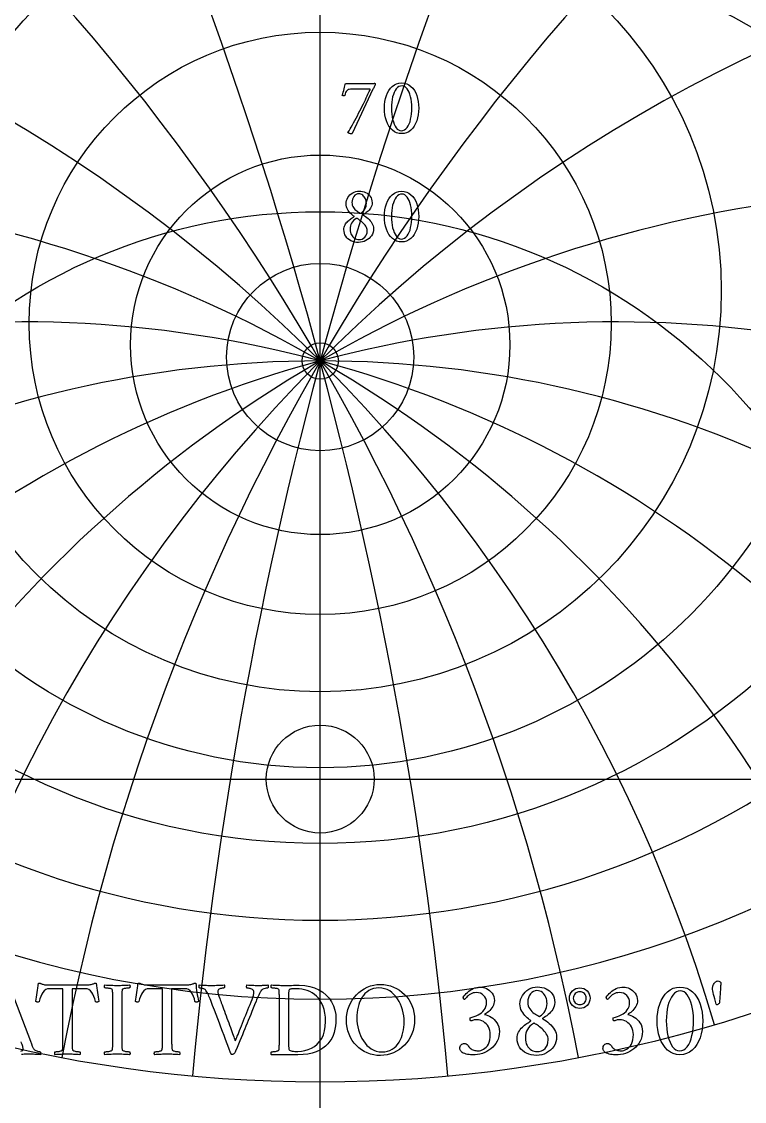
# Model space of a CAD drawing. Header units: millimetres. Extents: x -32.4 to 32.3, y -32.4 to 33.4.
# Drawn here: x -7.2 to 10.22, y -7.76 to 18.25 of the extents above; entities that cross this region are included whole.
import ezdxf

# ---------------------------------------------------------------- set-up
doc = ezdxf.new("R2010")
doc.units = ezdxf.units.MM
for name, color, linetype in [('CUT_INNER', 6, 'Continuous'), ('CUT_OUTER', 1, 'Continuous'), ('ENGRAVE', 7, 'Continuous'), ('ENGRAVE_FINE', 8, 'Continuous'), ('TEXT', 5, 'Continuous')]:
    doc.layers.add(name, color=color, linetype=linetype)

msp = doc.modelspace()

# ---------------------------------------------------------------- linework, layer by layer
at = {"layer": 'CUT_INNER'}
msp.add_circle((0, 0), 1.3, dxfattribs=at)
at = {"layer": 'CUT_OUTER'}
msp.add_arc((-0.0002, -0.0001), 32.35, 127.26523, 87.73645, dxfattribs=at)
at = {"layer": 'ENGRAVE'}
for points in [[(0, -31.9), (0, 31.9)], [(-31.9, 0), (31.9, 0)]]:
    msp.add_lwpolyline(points, dxfattribs=at)
for centre, radius in [((0, 0), 31.9), ((0, 14.5583), 16.1101), ((0, 12.9155), 12.6421), ((0, 11.769), 9.6664), ((0, 0), 20.8814), ((0, 10.9785), 7.0141), ((0, 10.4608), 4.5716), ((0, 0), 13.6687), ((0, 10.1672), 2.2559), ((0, 10.072), 0.438)]:
    msp.add_circle(centre, radius, dxfattribs=at)
for centre, radius, start, end in [((0, 16.9428), 20.3436, 152.65175, 27.34825), ((0, 20.5259), 25.8291, 183.831, 356.169), ((0, 26.2515), 33.5436, 206.89655, 333.10345), ((0, -16.6098), 26.6818, 38.5, 141.5), ((0, -16.6098), 26.6818, 38.5, 141.5)]:
    msp.add_arc(centre, radius, start, end, dxfattribs=at)
at = {"layer": 'ENGRAVE_FINE'}
for centre, radius, start, end in [((-99.5779, -16.6098), 103.0906, 5.264652, 27.419016), ((-99.5779, -16.6098), 103.0906, 5.264652, 27.419016), ((99.5779, -16.6098), 103.0906, 152.580984, 174.735348), ((99.5779, -16.6098), 103.0906, 152.580984, 174.735348), ((-46.2143, -16.6098), 53.3636, 10.69144, 55.74138), ((-46.2143, -16.6098), 53.3636, 10.69144, 55.74138), ((46.2143, -16.6098), 53.3636, 124.25862, 169.30856), ((46.2143, -16.6098), 53.3636, 124.25862, 169.30856), ((-26.6818, -16.6098), 37.7338, 16.46147, 85.90685), ((-26.6818, -16.6098), 37.7338, 16.46147, 85.90685), ((26.6818, -16.6098), 37.7338, 94.09315, 163.53853), ((26.6818, -16.6098), 37.7338, 94.09315, 163.53853), ((-15.4048, -16.6098), 30.8095, 22.79828, 117.66393), ((-15.4048, -16.6098), 30.8095, 22.79828, 117.66393), ((15.4048, -16.6098), 30.8095, 62.33607, 157.20172), ((15.4048, -16.6098), 30.8095, 62.33607, 157.20172), ((-7.1494, -16.6098), 27.623, 30.00143, 131.0588), ((-7.1494, -16.6098), 27.623, 30.00143, 131.0588), ((7.1494, -16.6098), 27.623, 48.9412, 149.99857), ((7.1494, -16.6098), 27.623, 48.9412, 149.99857), ((0, 52.1278), 63.3478, 239.880424, 300.119576)]:
    msp.add_arc(centre, radius, start, end, dxfattribs=at)
at = {"layer": 'TEXT'}
for points in [[(1.1851, 16.755), (1.2039, 16.7552), (1.2234, 16.7558), (1.2437, 16.7567), (1.2647, 16.7579), (1.2839, 16.7592), (1.2987, 16.7601), (1.3092, 16.7607), (1.3152, 16.7609), (1.3203, 16.7598), (1.324, 16.7565), (1.3262, 16.751), (1.3269, 16.7434), (1.3258, 16.7327), (1.3225, 16.7203), (1.3171, 16.706), (1.3094, 16.6899), (1.3005, 16.6726), (1.2914, 16.6547), (1.2821, 16.6362), (1.2725, 16.6171), (0.7732, 15.5505), (0.7698, 15.548), (0.7654, 15.5462), (0.7601, 15.5451), (0.7538, 15.5447), (0.7425, 15.5454), (0.73, 15.5474), (0.7163, 15.5507), (0.7013, 15.5554), (0.6877, 15.5609), (0.678, 15.5668), (0.6722, 15.573), (0.6702, 15.5797), (0.6951, 15.6185), (0.7212, 15.6613), (0.7486, 15.7079), (0.7771, 15.7584), (0.8064, 15.8116), (0.8361, 15.8662), (0.8662, 15.9223), (0.8966, 15.9799), (0.9268, 16.0379), (0.9563, 16.0955), (0.9851, 16.1525), (1.0131, 16.2091), (1.0401, 16.2642), (1.0656, 16.3167), (1.0896, 16.3667), (1.1122, 16.4141), (1.133, 16.4579), (1.1516, 16.4971), (1.168, 16.5317), (1.1822, 16.5617), (1.1936, 16.5859), (1.2018, 16.6032), (1.2067, 16.6136), (1.2084, 16.6171), (0.7266, 16.6171), (0.7001, 16.6149), (0.677, 16.6083), (0.6574, 16.5974), (0.6411, 16.5821), (0.627, 16.5621), (0.6139, 16.537), (0.6018, 16.5067), (0.5906, 16.4714), (0.5884, 16.4663), (0.5838, 16.4626), (0.5768, 16.4605), (0.5673, 16.4597), (0.5639, 16.46), (0.5598, 16.4607), (0.5547, 16.4619), (0.5488, 16.4636), (0.5429, 16.4656), (0.5379, 16.4675), (0.5337, 16.4694), (0.5304, 16.4714), (0.5428, 16.5104), (0.5549, 16.5498), (0.5666, 16.5896), (0.578, 16.6297), (0.5883, 16.6678), (0.5972, 16.7014), (0.6044, 16.7304), (0.61, 16.755)], [(1.9622, 16.7706), (2.0266, 16.7653), (2.0858, 16.7497), (2.1397, 16.7236), (2.1885, 16.687), (2.2318, 16.6418), (2.2696, 16.5896), (2.3018, 16.5306), (2.3284, 16.4646), (2.3492, 16.3935), (2.3641, 16.3191), (2.373, 16.2415), (2.376, 16.1605), (2.3729, 16.0796), (2.3638, 16.002), (2.3487, 15.9276), (2.3274, 15.8565), (2.3004, 15.7905), (2.2679, 15.7312), (2.23, 15.6787), (2.1866, 15.6331), (2.1379, 15.5961), (2.0843, 15.5697), (2.0257, 15.5539), (1.9622, 15.5486), (1.9002, 15.5539), (1.8427, 15.5697), (1.7895, 15.5961), (1.7407, 15.6331), (1.6968, 15.6787), (1.6584, 15.7312), (1.6254, 15.7905), (1.5979, 15.8565), (1.5762, 15.9276), (1.5608, 16.002), (1.5515, 16.0796), (1.5484, 16.1605), (1.5514, 16.2415), (1.5605, 16.3191), (1.5757, 16.3935), (1.5969, 16.4646), (1.624, 16.5306), (1.6567, 16.5896), (1.6949, 16.6418), (1.7388, 16.687), (1.7877, 16.7236), (1.8412, 16.7497), (1.8994, 16.7653), (1.9622, 16.7706)], [(1.9719, 16.7006), (1.9335, 16.6961), (1.8978, 16.6824), (1.865, 16.6596), (1.8349, 16.6278), (1.8079, 16.5883), (1.7842, 16.5425), (1.7637, 16.4906), (1.7465, 16.4325), (1.7329, 16.3696), (1.7232, 16.3033), (1.7174, 16.2336), (1.7154, 16.1605), (1.7174, 16.0882), (1.7232, 16.019), (1.7329, 15.9527), (1.7465, 15.8895), (1.7635, 15.8309), (1.7832, 15.7786), (1.8057, 15.7324), (1.831, 15.6923), (1.8588, 15.66), (1.8886, 15.637), (1.9205, 15.6231), (1.9544, 15.6185), (1.9953, 15.6233), (2.0326, 15.6375), (2.0662, 15.6611), (2.0962, 15.6943), (2.1226, 15.7353), (2.1455, 15.7827), (2.1649, 15.8363), (2.1807, 15.8963), (2.1931, 15.9608), (2.2019, 16.028), (2.2071, 16.0978), (2.2089, 16.1703), (2.207, 16.2432), (2.2014, 16.3123), (2.192, 16.3777), (2.1788, 16.4393), (2.1623, 16.496), (2.1428, 16.5467), (2.1205, 16.5912), (2.0952, 16.6297), (2.0675, 16.6607), (2.0377, 16.6829), (2.0058, 16.6962), (1.9719, 16.7006)], [(0.9383, 14.1651), (0.9802, 14.1631), (1.0202, 14.1569), (1.0584, 14.1465), (1.0947, 14.1321), (1.1284, 14.1138), (1.1586, 14.0918), (1.1853, 14.0662), (1.2084, 14.0369), (1.2271, 14.0041), (1.2404, 13.9679), (1.2485, 13.9283), (1.2511, 13.8854), (1.2489, 13.8497), (1.2424, 13.8164), (1.2315, 13.7856), (1.2162, 13.7571), (1.1978, 13.7309), (1.1775, 13.7066), (1.1555, 13.6843), (1.1316, 13.6639), (1.1072, 13.6452), (1.0833, 13.628), (1.0601, 13.6122), (1.0374, 13.5978), (1.0323, 13.5957), (1.0306, 13.593), (1.0323, 13.5898), (1.0374, 13.5862), (1.0665, 13.5694), (1.0955, 13.5502), (1.1243, 13.5286), (1.153, 13.5046), (1.1805, 13.4786), (1.2055, 13.4512), (1.2281, 13.4223), (1.2482, 13.3919), (1.2648, 13.3605), (1.2766, 13.3283), (1.2837, 13.2954), (1.2861, 13.2617), (1.2829, 13.2154), (1.2735, 13.1714), (1.2577, 13.1299), (1.2356, 13.0908), (1.2083, 13.0549), (1.1771, 13.023), (1.1418, 12.9952), (1.1025, 12.9713), (1.0604, 12.9522), (1.0168, 12.9385), (0.9716, 12.9303), (0.9247, 12.9276), (0.8747, 12.93), (0.8274, 12.9373), (0.7829, 12.9494), (0.7412, 12.9664), (0.7031, 12.9878), (0.6695, 13.0131), (0.6404, 13.0422), (0.6158, 13.0752), (0.5963, 13.1115), (0.5823, 13.1505), (0.574, 13.1922), (0.5712, 13.2365), (0.5729, 13.2668), (0.578, 13.2957), (0.5865, 13.3232), (0.5984, 13.3492), (0.6128, 13.3737), (0.629, 13.3968), (0.6468, 13.4184), (0.6664, 13.4385), (0.6868, 13.4572), (0.7074, 13.4745), (0.7281, 13.4903), (0.7489, 13.5046), (0.7689, 13.5176), (0.7871, 13.5294), (0.8034, 13.5399), (0.8179, 13.5493), (0.8208, 13.5521), (0.8218, 13.5546), (0.8208, 13.5569), (0.8179, 13.559), (0.798, 13.5719), (0.7773, 13.5874), (0.7558, 13.6054), (0.7334, 13.626), (0.7114, 13.6488), (0.6911, 13.6734), (0.6726, 13.6998), (0.6557, 13.728), (0.6417, 13.7579), (0.6316, 13.7892), (0.6256, 13.822), (0.6236, 13.8562), (0.6264, 13.8963), (0.6345, 13.9349), (0.6482, 13.9721), (0.6673, 14.0078), (0.6909, 14.0411), (0.7181, 14.0711), (0.7487, 14.0979), (0.7829, 14.1214), (0.8196, 14.1405), (0.8577, 14.1542), (0.8973, 14.1624), (0.9383, 14.1651)], [(0.9286, 14.0991), (0.8959, 14.0952), (0.8657, 14.0835), (0.8381, 14.0641), (0.813, 14.0369), (0.7922, 14.0044), (0.7773, 13.9689), (0.7684, 13.9305), (0.7654, 13.8893), (0.7676, 13.8547), (0.7739, 13.823), (0.7846, 13.794), (0.7994, 13.7678), (0.8172, 13.7442), (0.8366, 13.7229), (0.8575, 13.7039), (0.8801, 13.6872), (0.9026, 13.6723), (0.9238, 13.6586), (0.9434, 13.646), (0.9617, 13.6348), (0.9638, 13.6339), (0.9665, 13.6333), (0.9697, 13.6329), (0.9733, 13.6328), (0.9742, 13.6328), (0.9748, 13.6328), (0.9751, 13.6328), (0.9753, 13.6328), (0.978, 13.6329), (0.9806, 13.6333), (0.9829, 13.6339), (0.985, 13.6348), (1.0127, 13.6554), (1.0374, 13.6785), (1.0593, 13.704), (1.0782, 13.7319), (1.0935, 13.7622), (1.1044, 13.795), (1.111, 13.8302), (1.1132, 13.8679), (1.1118, 13.8958), (1.1076, 13.9232), (1.1006, 13.9502), (1.0908, 13.9767), (1.0785, 14.0018), (1.0639, 14.0248), (1.047, 14.0455), (1.0277, 14.0641), (1.0062, 14.0794), (0.9825, 14.0903), (0.9567, 14.0969), (0.9286, 14.0991)], [(1.9622, 14.1612), (2.0266, 14.156), (2.0858, 14.1404), (2.1397, 14.1142), (2.1885, 14.0777), (2.2318, 14.0325), (2.2696, 13.9803), (2.3018, 13.9212), (2.3284, 13.8553), (2.3492, 13.7842), (2.3641, 13.7098), (2.373, 13.6321), (2.376, 13.5512), (2.3729, 13.4703), (2.3638, 13.3926), (2.3487, 13.3183), (2.3274, 13.2472), (2.3004, 13.1811), (2.2679, 13.1219), (2.23, 13.0694), (2.1866, 13.0238), (2.1379, 12.9868), (2.0843, 12.9604), (2.0257, 12.9445), (1.9622, 12.9393), (1.9002, 12.9445), (1.8427, 12.9604), (1.7895, 12.9868), (1.7407, 13.0238), (1.6968, 13.0694), (1.6584, 13.1219), (1.6254, 13.1811), (1.5979, 13.2472), (1.5762, 13.3183), (1.5608, 13.3926), (1.5515, 13.4703), (1.5484, 13.5512), (1.5514, 13.6321), (1.5605, 13.7098), (1.5757, 13.7842), (1.5969, 13.8553), (1.624, 13.9212), (1.6567, 13.9803), (1.6949, 14.0325), (1.7388, 14.0777), (1.7877, 14.1142), (1.8412, 14.1404), (1.8994, 14.156), (1.9622, 14.1612)], [(1.9719, 14.0913), (1.9335, 14.0867), (1.8978, 14.0731), (1.865, 14.0503), (1.8349, 14.0184), (1.8079, 13.9789), (1.7842, 13.9332), (1.7637, 13.8813), (1.7465, 13.8232), (1.7329, 13.7603), (1.7232, 13.694), (1.7174, 13.6243), (1.7154, 13.5512), (1.7174, 13.4789), (1.7232, 13.4096), (1.7329, 13.3434), (1.7465, 13.2802), (1.7635, 13.2216), (1.7832, 13.1692), (1.8057, 13.123), (1.831, 13.083), (1.8588, 13.0507), (1.8886, 13.0276), (1.9205, 13.0138), (1.9544, 13.0092), (1.9953, 13.0139), (2.0326, 13.0281), (2.0662, 13.0518), (2.0962, 13.085), (2.1226, 13.126), (2.1455, 13.1734), (2.1649, 13.227), (2.1807, 13.287), (2.1931, 13.3515), (2.2019, 13.4186), (2.2071, 13.4884), (2.2089, 13.5609), (2.207, 13.6338), (2.2014, 13.703), (2.192, 13.7684), (2.1788, 13.83), (2.1623, 13.8867), (2.1428, 13.9373), (2.1205, 13.9819), (2.0952, 14.0204), (2.0675, 14.0514), (2.0377, 14.0736), (2.0058, 14.0869), (1.9719, 14.0913)], [(0.9286, 12.9956), (0.9729, 12.9992), (1.0124, 13.0102), (1.0472, 13.0284), (1.0773, 13.0539), (1.1015, 13.0853), (1.1188, 13.1214), (1.1292, 13.1621), (1.1326, 13.2073), (1.1306, 13.2361), (1.1244, 13.2639), (1.114, 13.2909), (1.0996, 13.3171), (1.0824, 13.3421), (1.0637, 13.3657), (1.0435, 13.3878), (1.0219, 13.4084), (0.9999, 13.4274), (0.9787, 13.4446), (0.9581, 13.46), (0.9383, 13.4735), (0.9207, 13.4849), (0.9068, 13.4939), (0.8965, 13.5005), (0.8898, 13.5046), (0.8861, 13.5063), (0.883, 13.5075), (0.8803, 13.5082), (0.8781, 13.5085), (0.8754, 13.5084), (0.8733, 13.508), (0.8716, 13.5074), (0.8703, 13.5065), (0.8341, 13.4814), (0.8031, 13.4546), (0.7773, 13.426), (0.7567, 13.3958), (0.741, 13.3629), (0.7297, 13.3263), (0.723, 13.2862), (0.7208, 13.2423), (0.7227, 13.2049), (0.7285, 13.1702), (0.7382, 13.1383), (0.7518, 13.1092), (0.7684, 13.0832), (0.7871, 13.0604), (0.8078, 13.0409), (0.8305, 13.0247), (0.8545, 13.012), (0.8788, 13.0029), (0.9036, 12.9974), (0.9286, 12.9956)], [(-5.6003, -4.9594), (-5.5836, -4.9586), (-5.5647, -4.9561), (-5.5435, -4.9521), (-5.52, -4.9464), (-5.497, -4.9401), (-5.4772, -4.9341), (-5.4607, -4.9285), (-5.4474, -4.9231), (-5.4379, -4.9186), (-5.43, -4.9154), (-5.4236, -4.9134), (-5.419, -4.9128), (-5.4149, -4.9131), (-5.4105, -4.9141), (-5.4058, -4.9157), (-5.4008, -4.9179), (-5.3941, -4.9757), (-5.3869, -5.0326), (-5.3792, -5.0884), (-5.371, -5.1433), (-5.3624, -5.1972), (-5.3532, -5.2502), (-5.3436, -5.3021), (-5.3335, -5.3531), (-5.3366, -5.3559), (-5.3406, -5.3589), (-5.3456, -5.3623), (-5.3516, -5.3661), (-5.3584, -5.3693), (-5.3659, -5.3712), (-5.3739, -5.3719), (-5.3827, -5.3712), (-5.3956, -5.3704), (-5.406, -5.368), (-5.4138, -5.364), (-5.419, -5.3583), (-5.434, -5.295), (-5.4533, -5.2372), (-5.4768, -5.1849), (-5.5044, -5.1381), (-5.5365, -5.0996), (-5.5731, -5.0721), (-5.6142, -5.0556), (-5.6599, -5.05), (-5.9811, -5.05), (-5.9811, -6.34), (-5.981, -6.368), (-5.9807, -6.3951), (-5.9803, -6.4211), (-5.9798, -6.4462), (-5.9785, -6.4697), (-5.9762, -6.4909), (-5.9727, -6.5099), (-5.9681, -6.5265), (-5.9636, -6.5328), (-5.9552, -6.5388), (-5.9428, -6.5445), (-5.9267, -6.5498), (-5.9083, -6.5546), (-5.8894, -6.5586), (-5.8701, -6.5617), (-5.8502, -6.5641), (-5.8317, -6.5658), (-5.8162, -6.567), (-5.8039, -6.5677), (-5.7946, -6.568), (-5.7911, -6.5741), (-5.7884, -6.5822), (-5.7865, -6.5923), (-5.7855, -6.6042), (-5.7856, -6.6162), (-5.7871, -6.6263), (-5.7901, -6.6344), (-5.7946, -6.6405), (-5.833, -6.638), (-5.8706, -6.6356), (-5.9075, -6.6335), (-5.9435, -6.6314), (-5.9794, -6.6297), (-6.0157, -6.6285), (-6.0525, -6.6278), (-6.0898, -6.6276), (-6.1263, -6.6278), (-6.163, -6.6285), (-6.2001, -6.6297), (-6.2375, -6.6314), (-6.2752, -6.6335), (-6.3133, -6.6356), (-6.3516, -6.638), (-6.3903, -6.6405), (-6.3948, -6.6344), (-6.3978, -6.6263), (-6.3993, -6.6162), (-6.3994, -6.6042), (-6.3983, -6.5923), (-6.3965, -6.5822), (-6.3938, -6.5741), (-6.3903, -6.568), (-6.3809, -6.5677), (-6.3683, -6.567), (-6.3524, -6.5658), (-6.3333, -6.5641), (-6.3129, -6.5617), (-6.2929, -6.5586), (-6.2734, -6.5546), (-6.2543, -6.5498), (-6.2377, -6.5445), (-6.2255, -6.5388), (-6.2177, -6.5328), (-6.2142, -6.5265), (-6.2096, -6.5099), (-6.2061, -6.4909), (-6.2037, -6.4697), (-6.2025, -6.4462), (-6.202, -6.4211), (-6.2016, -6.3951), (-6.2013, -6.368), (-6.2012, -6.34), (-6.2012, -5.05), (-6.5276, -5.05), (-6.5733, -5.0556), (-6.6144, -5.0721), (-6.651, -5.0996), (-6.683, -5.1381), (-6.7109, -5.1849), (-6.7348, -5.2372), (-6.7549, -5.295), (-6.7711, -5.3583), (-6.7763, -5.364), (-6.7841, -5.368), (-6.7944, -5.3704), (-6.8074, -5.3712), (-6.816, -5.3719), (-6.8239, -5.3712), (-6.8309, -5.3693), (-6.8372, -5.3661), (-6.8426, -5.3623), (-6.8472, -5.3589), (-6.851, -5.3559), (-6.854, -5.3531), (-6.844, -5.3021), (-6.8346, -5.2502), (-6.8258, -5.1972), (-6.8177, -5.1433), (-6.8101, -5.0884), (-6.8028, -5.0326), (-6.7959, -4.9757), (-6.7892, -4.9179), (-6.7824, -4.9159), (-6.775, -4.915), (-6.7669, -4.9153), (-6.7582, -4.9166), (-6.7496, -4.9187), (-6.742, -4.9209), (-6.7353, -4.9232), (-6.7297, -4.9257), (-6.7168, -4.931), (-6.7015, -4.9364), (-6.6838, -4.942), (-6.6636, -4.9477), (-6.643, -4.9528), (-6.6238, -4.9565), (-6.6061, -4.9587), (-6.5898, -4.9594)], [(-3.199, -4.9594), (-3.1824, -4.9586), (-3.1634, -4.9561), (-3.1422, -4.9521), (-3.1187, -4.9464), (-3.0958, -4.9401), (-3.076, -4.9341), (-3.0595, -4.9285), (-3.0462, -4.9231), (-3.0367, -4.9186), (-3.0287, -4.9154), (-3.0224, -4.9134), (-3.0177, -4.9128), (-3.0137, -4.9131), (-3.0093, -4.9141), (-3.0046, -4.9157), (-2.9996, -4.9179), (-2.9929, -4.9757), (-2.9857, -5.0326), (-2.978, -5.0884), (-2.9698, -5.1433), (-2.9611, -5.1972), (-2.952, -5.2502), (-2.9424, -5.3021), (-2.9322, -5.3531), (-2.9353, -5.3559), (-2.9394, -5.3589), (-2.9444, -5.3623), (-2.9504, -5.3661), (-2.9572, -5.3693), (-2.9646, -5.3712), (-2.9727, -5.3719), (-2.9815, -5.3712), (-2.9944, -5.3704), (-3.0048, -5.368), (-3.0125, -5.364), (-3.0177, -5.3583), (-3.0328, -5.295), (-3.052, -5.2372), (-3.0755, -5.1849), (-3.1032, -5.1381), (-3.1353, -5.0996), (-3.1718, -5.0721), (-3.213, -5.0556), (-3.2586, -5.05), (-3.5798, -5.05), (-3.5798, -6.34), (-3.5797, -6.368), (-3.5795, -6.3951), (-3.5791, -6.4211), (-3.5785, -6.4462), (-3.5773, -6.4697), (-3.575, -6.4909), (-3.5715, -6.5099), (-3.5669, -6.5265), (-3.5623, -6.5328), (-3.5539, -6.5388), (-3.5416, -6.5445), (-3.5254, -6.5498), (-3.5071, -6.5546), (-3.4882, -6.5586), (-3.4688, -6.5617), (-3.449, -6.5641), (-3.4305, -6.5658), (-3.415, -6.567), (-3.4026, -6.5677), (-3.3933, -6.568), (-3.3898, -6.5741), (-3.3872, -6.5822), (-3.3853, -6.5923), (-3.3843, -6.6042), (-3.3843, -6.6162), (-3.3859, -6.6263), (-3.3889, -6.6344), (-3.3933, -6.6405), (-3.4318, -6.638), (-3.4694, -6.6356), (-3.5062, -6.6335), (-3.5423, -6.6314), (-3.5781, -6.6297), (-3.6145, -6.6285), (-3.6513, -6.6278), (-3.6886, -6.6276), (-3.725, -6.6278), (-3.7618, -6.6285), (-3.7989, -6.6297), (-3.8363, -6.6314), (-3.874, -6.6335), (-3.912, -6.6356), (-3.9504, -6.638), (-3.9891, -6.6405), (-3.9935, -6.6344), (-3.9965, -6.6263), (-3.9981, -6.6162), (-3.9982, -6.6042), (-3.9971, -6.5923), (-3.9952, -6.5822), (-3.9926, -6.5741), (-3.9891, -6.568), (-3.9797, -6.5677), (-3.9671, -6.567), (-3.9512, -6.5658), (-3.9321, -6.5641), (-3.9116, -6.5617), (-3.8916, -6.5586), (-3.8721, -6.5546), (-3.8531, -6.5498), (-3.8365, -6.5445), (-3.8243, -6.5388), (-3.8164, -6.5328), (-3.813, -6.5265), (-3.8083, -6.5099), (-3.8049, -6.4909), (-3.8025, -6.4697), (-3.8013, -6.4462), (-3.8007, -6.4211), (-3.8003, -6.3951), (-3.8001, -6.368), (-3.8, -6.34), (-3.8, -5.05), (-4.1264, -5.05), (-4.172, -5.0556), (-4.2132, -5.0721), (-4.2497, -5.0996), (-4.2818, -5.1381), (-4.3096, -5.1849), (-4.3336, -5.2372), (-4.3537, -5.295), (-4.3699, -5.3583), (-4.3751, -5.364), (-4.3828, -5.368), (-4.3932, -5.3704), (-4.4061, -5.3712), (-4.4148, -5.3719), (-4.4227, -5.3712), (-4.4297, -5.3693), (-4.4359, -5.3661), (-4.4414, -5.3623), (-4.446, -5.3589), (-4.4498, -5.3559), (-4.4528, -5.3531), (-4.4427, -5.3021), (-4.4333, -5.2502), (-4.4246, -5.1972), (-4.4165, -5.1433), (-4.4089, -5.0884), (-4.4016, -5.0326), (-4.3946, -4.9757), (-4.388, -4.9179), (-4.3812, -4.9159), (-4.3738, -4.915), (-4.3657, -4.9153), (-4.3569, -4.9166), (-4.3483, -4.9187), (-4.3407, -4.9209), (-4.3341, -4.9232), (-4.3284, -4.9257), (-4.3156, -4.931), (-4.3003, -4.9364), (-4.2825, -4.942), (-4.2624, -4.9477), (-4.2417, -4.9528), (-4.2225, -4.9565), (-4.2048, -4.9587), (-4.1886, -4.9594)], [(9.5894, -4.8635), (9.608, -4.8656), (9.625, -4.872), (9.6404, -4.8825), (9.6541, -4.8972), (9.654, -4.9124), (9.6535, -4.9319), (9.6527, -4.9557), (9.6515, -4.984), (9.6501, -5.0153), (9.6483, -5.0484), (9.6462, -5.0833), (9.6438, -5.12), (9.6411, -5.1574), (9.6383, -5.1945), (9.6353, -5.2312), (9.6321, -5.2676), (9.629, -5.3024), (9.626, -5.3343), (9.6231, -5.3633), (9.6205, -5.3894), (9.6124, -5.403), (9.601, -5.4153), (9.5865, -5.4263), (9.5687, -5.436), (9.5614, -5.435), (9.5551, -5.4321), (9.5497, -5.4273), (9.5453, -5.4205), (9.5257, -5.3545), (9.5084, -5.2939), (9.4934, -5.2386), (9.4806, -5.1886), (9.4704, -5.144), (9.4631, -5.1048), (9.4587, -5.0709), (9.4573, -5.0423), (9.4583, -5.0238), (9.4615, -5.0047), (9.4667, -4.985), (9.4741, -4.9646), (9.4833, -4.9446), (9.4942, -4.926), (9.5066, -4.909), (9.5207, -4.8933), (9.5362, -4.8803), (9.5528, -4.871), (9.5705, -4.8654), (9.5894, -4.8635)], [(-4.8879, -4.9697), (-4.8506, -4.9695), (-4.8138, -4.9688), (-4.7774, -4.9676), (-4.7416, -4.9659), (-4.7056, -4.964), (-4.6687, -4.9623), (-4.6311, -4.9608), (-4.5926, -4.9594), (-4.5882, -4.9655), (-4.5852, -4.9736), (-4.5837, -4.9837), (-4.5836, -4.9957), (-4.5846, -5.0076), (-4.5865, -5.0177), (-4.5892, -5.0258), (-4.5926, -5.0319), (-4.602, -5.0322), (-4.6147, -5.0329), (-4.6305, -5.0341), (-4.6496, -5.0358), (-4.67, -5.038), (-4.6898, -5.0407), (-4.7089, -5.0438), (-4.7273, -5.0475), (-4.7435, -5.0518), (-4.7558, -5.0572), (-4.7643, -5.0635), (-4.7688, -5.0708), (-4.7723, -5.0847), (-4.7749, -5.1006), (-4.7768, -5.1184), (-4.7778, -5.1381), (-4.7784, -5.1593), (-4.7788, -5.1815), (-4.7791, -5.2047), (-4.7791, -5.2288), (-4.7791, -5.2327), (-4.7791, -5.2366), (-4.7791, -5.2404), (-4.7791, -5.2443), (-4.7791, -5.2482), (-4.7791, -5.2521), (-4.7791, -5.256), (-4.7791, -5.2599), (-4.7791, -6.34), (-4.7791, -6.3439), (-4.7791, -6.3478), (-4.7791, -6.3517), (-4.7791, -6.3556), (-4.7791, -6.3595), (-4.7791, -6.3633), (-4.7791, -6.3672), (-4.7791, -6.3711), (-4.7791, -6.3952), (-4.7788, -6.4181), (-4.7784, -6.4398), (-4.7778, -6.4605), (-4.7768, -6.4797), (-4.7749, -6.4971), (-4.7723, -6.5127), (-4.7688, -6.5265), (-4.7643, -6.5328), (-4.7558, -6.5388), (-4.7435, -6.5445), (-4.7273, -6.5498), (-4.7089, -6.5546), (-4.6898, -6.5586), (-4.67, -6.5617), (-4.6496, -6.5641), (-4.6305, -6.5658), (-4.6147, -6.567), (-4.602, -6.5677), (-4.5926, -6.568), (-4.5892, -6.5741), (-4.5865, -6.5822), (-4.5846, -6.5923), (-4.5836, -6.6042), (-4.5837, -6.6162), (-4.5852, -6.6263), (-4.5882, -6.6344), (-4.5926, -6.6405), (-4.6311, -6.638), (-4.6687, -6.6356), (-4.7056, -6.6335), (-4.7416, -6.6314), (-4.7774, -6.6297), (-4.8138, -6.6285), (-4.8506, -6.6278), (-4.8879, -6.6276), (-4.9244, -6.6278), (-4.9611, -6.6285), (-4.9982, -6.6297), (-5.0356, -6.6314), (-5.0733, -6.6335), (-5.1114, -6.6356), (-5.1497, -6.638), (-5.1884, -6.6405), (-5.1929, -6.6344), (-5.1959, -6.6263), (-5.1974, -6.6162), (-5.1975, -6.6042), (-5.1964, -6.5923), (-5.1946, -6.5822), (-5.1919, -6.5741), (-5.1884, -6.568), (-5.179, -6.5677), (-5.1664, -6.567), (-5.1505, -6.5658), (-5.1314, -6.5641), (-5.1109, -6.5617), (-5.091, -6.5586), (-5.0714, -6.5546), (-5.0524, -6.5498), (-5.0358, -6.5445), (-5.0236, -6.5388), (-5.0158, -6.5328), (-5.0123, -6.5265), (-5.0077, -6.5099), (-5.0042, -6.4909), (-5.0018, -6.4697), (-5.0006, -6.4462), (-5.0001, -6.4211), (-4.9996, -6.3951), (-4.9994, -6.368), (-4.9993, -6.34), (-4.9993, -5.2599), (-4.9994, -5.2318), (-4.9996, -5.2045), (-5.0001, -5.178), (-5.0006, -5.1524), (-5.0018, -5.1283), (-5.0042, -5.1067), (-5.0077, -5.0875), (-5.0123, -5.0708), (-5.0158, -5.0635), (-5.0236, -5.0572), (-5.0358, -5.0518), (-5.0524, -5.0475), (-5.0714, -5.0438), (-5.091, -5.0407), (-5.1109, -5.038), (-5.1314, -5.0358), (-5.1505, -5.0341), (-5.1664, -5.0329), (-5.179, -5.0322), (-5.1884, -5.0319), (-5.1919, -5.0258), (-5.1946, -5.0177), (-5.1964, -5.0076), (-5.1975, -4.9957), (-5.1974, -4.9837), (-5.1959, -4.9736), (-5.1929, -4.9655), (-5.1884, -4.9594), (-5.1497, -4.9608), (-5.1114, -4.9623), (-5.0733, -4.964), (-5.0356, -4.9659), (-4.9982, -4.9676), (-4.9611, -4.9688), (-4.9244, -4.9695), (-4.8879, -4.9697)], [(-2.624, -4.9697), (-2.5829, -4.9695), (-2.5424, -4.9688), (-2.5026, -4.9676), (-2.4634, -4.9659), (-2.4247, -4.964), (-2.3863, -4.9623), (-2.3483, -4.9608), (-2.3106, -4.9594), (-2.3084, -4.9658), (-2.307, -4.9746), (-2.3064, -4.9859), (-2.3067, -4.9995), (-2.3077, -5.0127), (-2.3096, -5.0225), (-2.3123, -5.0289), (-2.3157, -5.0319), (-2.3226, -5.0323), (-2.3329, -5.0335), (-2.3466, -5.0356), (-2.3637, -5.0384), (-2.3822, -5.0423), (-2.4003, -5.0475), (-2.4178, -5.0539), (-2.4349, -5.0617), (-2.4496, -5.0713), (-2.4602, -5.0834), (-2.4665, -5.0979), (-2.4686, -5.1148), (-2.4657, -5.141), (-2.4569, -5.1783), (-2.4424, -5.2265), (-2.422, -5.2858), (-2.4107, -5.3166), (-2.3977, -5.3521), (-2.3829, -5.3924), (-2.3663, -5.4373), (-2.3484, -5.4858), (-2.3297, -5.5367), (-2.3102, -5.59), (-2.2898, -5.6458), (-2.269, -5.7028), (-2.2481, -5.7598), (-2.2269, -5.8168), (-2.2057, -5.8738), (-2.1848, -5.9296), (-2.1649, -5.9832), (-2.1459, -6.0345), (-2.1279, -6.0836), (-2.1113, -6.1293), (-2.0962, -6.1707), (-2.0828, -6.2077), (-2.071, -6.2403), (-2.0612, -6.2673), (-2.0538, -6.2873), (-2.0489, -6.3003), (-2.0464, -6.3064), (-2.0423, -6.2975), (-2.0353, -6.2814), (-2.0255, -6.258), (-2.0127, -6.2273), (-1.9975, -6.1907), (-1.9806, -6.1493), (-1.9619, -6.1033), (-1.9414, -6.0525), (-1.9195, -5.998), (-1.8964, -5.9408), (-1.8722, -5.8808), (-1.8469, -5.8181), (-1.8209, -5.7537), (-1.7948, -5.6889), (-1.7685, -5.6236), (-1.742, -5.5578), (-1.7158, -5.4927), (-1.6905, -5.4295), (-1.666, -5.3683), (-1.6423, -5.3091), (-1.6335, -5.2867), (-1.6254, -5.2637), (-1.618, -5.2401), (-1.6112, -5.2158), (-1.6055, -5.1922), (-1.6015, -5.1705), (-1.599, -5.1507), (-1.5982, -5.1329), (-1.6004, -5.1135), (-1.607, -5.0967), (-1.6179, -5.0824), (-1.6332, -5.0708), (-1.651, -5.0612), (-1.6695, -5.0533), (-1.6886, -5.047), (-1.7083, -5.0423), (-1.7269, -5.0389), (-1.7423, -5.0364), (-1.7547, -5.035), (-1.764, -5.0345), (-1.7685, -5.0304), (-1.7718, -5.0232), (-1.7737, -5.0129), (-1.7744, -4.9995), (-1.7737, -4.9859), (-1.7718, -4.9746), (-1.7685, -4.9658), (-1.764, -4.9594), (-1.7295, -4.9608), (-1.696, -4.9623), (-1.6635, -4.964), (-1.6319, -4.9659), (-1.6003, -4.9676), (-1.5678, -4.9688), (-1.5343, -4.9695), (-1.4998, -4.9697), (-1.4715, -4.9697), (-1.4464, -4.9694), (-1.4243, -4.969), (-1.4052, -4.9685), (-1.3878, -4.9677), (-1.3706, -4.9668), (-1.3535, -4.9658), (-1.3366, -4.9646), (-1.3188, -4.9633), (-1.299, -4.962), (-1.2774, -4.9607), (-1.2537, -4.9594), (-1.2516, -4.9659), (-1.2505, -4.9749), (-1.2503, -4.9866), (-1.2511, -5.0008), (-1.2526, -5.0144), (-1.2544, -5.0241), (-1.2565, -5.03), (-1.2589, -5.0319), (-1.2692, -5.0327), (-1.2845, -5.0352), (-1.3048, -5.0392), (-1.3301, -5.0449), (-1.3566, -5.053), (-1.3803, -5.0643), (-1.4013, -5.0789), (-1.4195, -5.0967), (-1.432, -5.1129), (-1.4464, -5.1359), (-1.4625, -5.1654), (-1.4804, -5.2016), (-1.4986, -5.2407), (-1.5157, -5.279), (-1.5316, -5.3164), (-1.5464, -5.3531), (-1.5807, -5.4381), (-1.6134, -5.5195), (-1.6448, -5.5974), (-1.6746, -5.6717), (-1.7036, -5.7436), (-1.7323, -5.8142), (-1.7606, -5.8835), (-1.7886, -5.9515), (-1.8167, -6.0195), (-1.8453, -6.0888), (-1.8743, -6.1594), (-1.9039, -6.2312), (-1.9346, -6.3057), (-1.9673, -6.3841), (-2.002, -6.4663), (-2.0386, -6.5524), (-2.0492, -6.5751), (-2.0603, -6.5939), (-2.0719, -6.6088), (-2.0839, -6.6198), (-2.0963, -6.6277), (-2.1088, -6.6334), (-2.1216, -6.6368), (-2.1344, -6.6379), (-2.1381, -6.6369), (-2.1415, -6.6337), (-2.1446, -6.6284), (-2.1474, -6.6211), (-2.15, -6.6132), (-2.1526, -6.6065), (-2.1551, -6.6009), (-2.1577, -6.5965), (-2.1998, -6.4857), (-2.2403, -6.3786), (-2.2794, -6.2752), (-2.317, -6.1755), (-2.3541, -6.0774), (-2.3915, -5.9784), (-2.4292, -5.8785), (-2.4673, -5.7779), (-2.5067, -5.6743), (-2.5486, -5.5655), (-2.5928, -5.4515), (-2.6395, -5.3324), (-2.6537, -5.2958), (-2.6677, -5.2612), (-2.6816, -5.2285), (-2.6952, -5.1977), (-2.7092, -5.1686), (-2.724, -5.1407), (-2.7397, -5.1142), (-2.7561, -5.0889), (-2.7639, -5.079), (-2.7742, -5.0701), (-2.7872, -5.0622), (-2.8027, -5.0552), (-2.8195, -5.0492), (-2.8361, -5.0442), (-2.8525, -5.0402), (-2.8688, -5.0371), (-2.8839, -5.0348), (-2.897, -5.0332), (-2.9079, -5.0322), (-2.9167, -5.0319), (-2.9178, -5.0297), (-2.9186, -5.0232), (-2.9191, -5.0122), (-2.9193, -4.9969), (-2.9191, -4.9815), (-2.9186, -4.9701), (-2.9178, -4.9627), (-2.9167, -4.9594), (-2.8745, -4.9608), (-2.8361, -4.9623), (-2.8014, -4.964), (-2.7703, -4.9659), (-2.7393, -4.9676), (-2.7046, -4.9688), (-2.6662, -4.9695), (-2.624, -4.9697)], [(-0.5077, -4.9672), (-0.374, -4.9739), (-0.25, -4.994), (-0.1357, -5.0276), (-0.0311, -5.0747), (0.0628, -5.1333), (0.1451, -5.2016), (0.2156, -5.2796), (0.2746, -5.3674), (0.321, -5.4631), (0.3542, -5.5652), (0.3741, -5.6736), (0.3808, -5.7883), (0.378, -5.8681), (0.3698, -5.9469), (0.356, -6.0248), (0.3367, -6.1017), (0.3109, -6.1762), (0.2775, -6.2468), (0.2364, -6.3135), (0.1878, -6.3763), (0.1307, -6.434), (0.0644, -6.4854), (-0.0111, -6.5305), (-0.0958, -6.5693), (-0.1907, -6.6004), (-0.2966, -6.6227), (-0.4135, -6.6361), (-0.5414, -6.6405), (-1.1734, -6.6405), (-1.1779, -6.6344), (-1.1809, -6.6263), (-1.1824, -6.6162), (-1.1825, -6.6042), (-1.1814, -6.5923), (-1.1796, -6.5822), (-1.1769, -6.5741), (-1.1734, -6.568), (-1.164, -6.5677), (-1.1514, -6.567), (-1.1355, -6.5658), (-1.1164, -6.5641), (-1.0959, -6.5617), (-1.076, -6.5586), (-1.0564, -6.5546), (-1.0374, -6.5498), (-1.0208, -6.5445), (-1.0086, -6.5388), (-1.0008, -6.5328), (-0.9973, -6.5265), (-0.9927, -6.5099), (-0.9892, -6.4909), (-0.9868, -6.4697), (-0.9856, -6.4462), (-0.9851, -6.4211), (-0.9846, -6.3951), (-0.9844, -6.368), (-0.9843, -6.34), (-0.9843, -5.2599), (-0.9844, -5.2318), (-0.9846, -5.2045), (-0.9851, -5.178), (-0.9856, -5.1524), (-0.9868, -5.1283), (-0.9892, -5.1067), (-0.9927, -5.0875), (-0.9973, -5.0708), (-1.0008, -5.0635), (-1.0086, -5.0572), (-1.0208, -5.0518), (-1.0374, -5.0475), (-1.0564, -5.0438), (-1.076, -5.0407), (-1.0959, -5.038), (-1.1164, -5.0358), (-1.1355, -5.0341), (-1.1514, -5.0329), (-1.164, -5.0322), (-1.1734, -5.0319), (-1.1769, -5.0258), (-1.1796, -5.0177), (-1.1814, -5.0076), (-1.1825, -4.9957), (-1.1824, -4.9837), (-1.1809, -4.9736), (-1.1779, -4.9655), (-1.1734, -4.9594), (-1.1347, -4.9608), (-1.0964, -4.9623), (-1.0583, -4.964), (-1.0206, -4.9659), (-0.9832, -4.9676), (-0.9461, -4.9688), (-0.9094, -4.9695), (-0.8729, -4.9697), (-0.8336, -4.9697), (-0.7907, -4.9694), (-0.7442, -4.969), (-0.6942, -4.9685), (-0.6437, -4.9679), (-0.5958, -4.9675), (-0.5504, -4.9672), (-0.5077, -4.9672)], [(-0.7616, -5.265), (-0.7616, -6.3426), (-0.7616, -6.3531), (-0.7616, -6.3663), (-0.7616, -6.3822), (-0.7616, -6.4009), (-0.7613, -6.4208), (-0.7606, -6.4404), (-0.7594, -6.4597), (-0.7577, -6.4786), (-0.7556, -6.4955), (-0.7535, -6.5087), (-0.7511, -6.5182), (-0.7486, -6.5239), (-0.738, -6.5335), (-0.7217, -6.5414), (-0.6998, -6.5477), (-0.6722, -6.5524), (-0.6412, -6.5558), (-0.609, -6.5583), (-0.5758, -6.5597), (-0.5414, -6.5602), (-0.4526, -6.5553), (-0.3675, -6.5408), (-0.2861, -6.5165), (-0.2085, -6.4825), (-0.1364, -6.4385), (-0.0716, -6.3844), (-0.014, -6.32), (0.0363, -6.2455), (0.0771, -6.1604), (0.1062, -6.0645), (0.1237, -5.9577), (0.1295, -5.8401), (0.1259, -5.7366), (0.1149, -5.6413), (0.0967, -5.554), (0.0712, -5.4749), (0.0395, -5.4032), (0.0026, -5.3385), (-0.0395, -5.2808), (-0.0868, -5.2301), (-0.1383, -5.186), (-0.193, -5.1485), (-0.2509, -5.1174), (-0.3121, -5.0928), (-0.3757, -5.0741), (-0.4407, -5.0607), (-0.5071, -5.0527), (-0.5751, -5.05), (-0.5844, -5.0501), (-0.5971, -5.0504), (-0.6129, -5.0508), (-0.632, -5.0513), (-0.6524, -5.0522), (-0.6722, -5.0536), (-0.6913, -5.0555), (-0.7097, -5.0578), (-0.7259, -5.0609), (-0.7382, -5.0649), (-0.7467, -5.07), (-0.7512, -5.076), (-0.7547, -5.09), (-0.7573, -5.1061), (-0.7592, -5.1243), (-0.7603, -5.1446), (-0.7608, -5.1662), (-0.7612, -5.1883), (-0.7615, -5.2109), (-0.7616, -5.234), (-0.7616, -5.2378), (-0.7616, -5.2417), (-0.7616, -5.2456), (-0.7616, -5.2495), (-0.7616, -5.2534), (-0.7616, -5.2573), (-0.7616, -5.2612), (-0.7616, -5.265)], [(1.4506, -4.9464), (1.5336, -4.9503), (1.6141, -4.962), (1.6922, -4.9814), (1.7679, -5.0086), (1.8402, -5.043), (1.9081, -5.084), (1.9716, -5.1317), (2.0308, -5.186), (2.0848, -5.2463), (2.1328, -5.3117), (2.1748, -5.3823), (2.2108, -5.458), (2.2397, -5.5384), (2.2604, -5.6228), (2.2728, -5.7113), (2.2769, -5.8038), (2.2728, -5.8917), (2.2604, -5.9764), (2.2397, -6.0581), (2.2108, -6.1367), (2.1748, -6.2115), (2.1328, -6.2817), (2.0848, -6.3475), (2.0308, -6.4087), (1.9716, -6.4644), (1.9081, -6.5136), (1.8402, -6.5563), (1.7679, -6.5926), (1.6922, -6.6215), (1.6141, -6.6421), (1.5336, -6.6545), (1.4506, -6.6586), (1.3687, -6.6548), (1.289, -6.6431), (1.2114, -6.6237), (1.1359, -6.5965), (1.0637, -6.5621), (0.996, -6.521), (0.9328, -6.4733), (0.8742, -6.419), (0.8209, -6.3588), (0.7735, -6.2934), (0.7322, -6.2228), (0.6968, -6.147), (0.6685, -6.0668), (0.6482, -5.9829), (0.6361, -5.8952), (0.632, -5.8038), (0.6361, -5.7159), (0.6482, -5.6309), (0.6685, -5.5488), (0.6968, -5.4697), (0.7322, -5.3943), (0.7735, -5.3237), (0.8209, -5.2577), (0.8742, -5.1964), (0.9328, -5.1407), (0.996, -5.0915), (1.0637, -5.0488), (1.1359, -5.0125), (1.2114, -4.9836), (1.289, -4.9629), (1.3687, -4.9506), (1.4506, -4.9464)], [(1.4143, -5.0319), (1.3457, -5.0359), (1.2822, -5.0478), (1.2239, -5.0676), (1.1708, -5.0954), (1.1227, -5.1296), (1.0792, -5.1689), (1.0404, -5.2132), (1.0063, -5.2625), (0.9767, -5.3157), (0.9513, -5.3719), (0.9301, -5.431), (0.9131, -5.493), (0.9001, -5.5565), (0.8907, -5.6199), (0.8852, -5.6834), (0.8833, -5.7468), (0.8858, -5.8206), (0.8933, -5.8942), (0.9059, -5.9676), (0.9235, -6.0408), (0.9459, -6.1124), (0.973, -6.1807), (1.0048, -6.2458), (1.0413, -6.3076), (1.0824, -6.3649), (1.1278, -6.4161), (1.1775, -6.4614), (1.2317, -6.5006), (1.2902, -6.5324), (1.3531, -6.555), (1.4204, -6.5686), (1.492, -6.5732), (1.5607, -6.5692), (1.6241, -6.5573), (1.6824, -6.5375), (1.7355, -6.5097), (1.7838, -6.4753), (1.8275, -6.4355), (1.8667, -6.3905), (1.9013, -6.34), (1.9315, -6.2856), (1.9573, -6.2283), (1.9788, -6.1683), (1.9958, -6.1056), (2.0089, -6.0416), (2.0182, -5.9777), (2.0238, -5.914), (2.0256, -5.8505), (2.0231, -5.7768), (2.0156, -5.7035), (2.003, -5.6304), (1.9855, -5.5578), (1.963, -5.4868), (1.9356, -5.4192), (1.9034, -5.3547), (1.8663, -5.2935), (1.8247, -5.237), (1.7789, -5.1864), (1.7289, -5.1418), (1.6746, -5.1031), (1.6161, -5.072), (1.5532, -5.0497), (1.486, -5.0364), (1.4143, -5.0319)], [(3.8674, -5.0086), (3.9005, -5.011), (3.9353, -5.018), (3.9718, -5.0297), (4.0098, -5.0462), (4.0473, -5.0671), (4.082, -5.0925), (4.114, -5.1222), (4.1432, -5.1563), (4.1676, -5.1945), (4.185, -5.2366), (4.1954, -5.2825), (4.1989, -5.3324), (4.1964, -5.3717), (4.1889, -5.4095), (4.1763, -5.4456), (4.1588, -5.48), (4.1377, -5.5126), (4.1147, -5.5429), (4.0898, -5.5709), (4.0629, -5.5966), (4.0358, -5.6199), (4.0101, -5.6406), (3.9859, -5.6588), (3.9632, -5.6743), (4.0001, -5.6819), (4.0383, -5.6944), (4.0778, -5.7117), (4.1186, -5.7339), (4.1585, -5.7608), (4.1954, -5.7925), (4.2291, -5.8288), (4.2598, -5.8699), (4.2853, -5.9156), (4.3035, -5.9661), (4.3144, -6.0212), (4.3181, -6.081), (4.3146, -6.1442), (4.3041, -6.2044), (4.2867, -6.2614), (4.2624, -6.3154), (4.2323, -6.3659), (4.1976, -6.4126), (4.1584, -6.4553), (4.1147, -6.4942), (4.0674, -6.5289), (4.0173, -6.5592), (3.9644, -6.5852), (3.9088, -6.6068), (3.8515, -6.6238), (3.7935, -6.636), (3.7349, -6.6433), (3.6757, -6.6457), (3.6495, -6.6448), (3.6203, -6.6421), (3.588, -6.6377), (3.5526, -6.6314), (3.5166, -6.6233), (3.4824, -6.613), (3.4499, -6.6006), (3.4192, -6.5861), (3.4134, -6.5809), (3.4063, -6.5732), (3.3979, -6.5628), (3.3881, -6.5498), (3.3791, -6.5354), (3.3726, -6.5207), (3.3687, -6.5056), (3.3674, -6.4903), (3.3694, -6.4644), (3.3755, -6.4411), (3.3856, -6.4203), (3.3998, -6.4022), (3.4166, -6.3875), (3.4344, -6.3769), (3.4535, -6.3706), (3.4736, -6.3685), (3.4981, -6.371), (3.5199, -6.3786), (3.5389, -6.3911), (3.5552, -6.4087), (3.5702, -6.4282), (3.5853, -6.4466), (3.6006, -6.4638), (3.6161, -6.4799), (3.6351, -6.4967), (3.6559, -6.5107), (3.6785, -6.5219), (3.7029, -6.5304), (3.728, -6.5367), (3.7531, -6.5411), (3.7779, -6.5438), (3.8026, -6.5447), (3.8363, -6.5423), (3.8703, -6.5353), (3.9043, -6.5235), (3.9386, -6.5071), (3.9715, -6.4852), (4.0017, -6.4572), (4.0292, -6.4231), (4.0539, -6.3828), (4.0743, -6.3357), (4.0888, -6.2814), (4.0976, -6.2198), (4.1005, -6.1509), (4.0976, -6.1007), (4.0888, -6.0535), (4.0743, -6.0094), (4.0539, -5.9683), (4.0288, -5.9308), (4.0004, -5.8974), (3.9686, -5.868), (3.9334, -5.8427), (3.8959, -5.8223), (3.8573, -5.8077), (3.8176, -5.799), (3.7767, -5.7961), (3.7559, -5.7969), (3.7349, -5.7993), (3.7138, -5.8033), (3.6925, -5.809), (3.6723, -5.815), (3.6546, -5.82), (3.6393, -5.8241), (3.6265, -5.8271), (3.6197, -5.8163), (3.6148, -5.8045), (3.6119, -5.7917), (3.6109, -5.7779), (3.6112, -5.7695), (3.6122, -5.7624), (3.6138, -5.7566), (3.6161, -5.752), (3.666, -5.7389), (3.7145, -5.7229), (3.7618, -5.7039), (3.8078, -5.6821), (3.8509, -5.6571), (3.8897, -5.6287), (3.9241, -5.5968), (3.9541, -5.5616), (3.9785, -5.5225), (3.9959, -5.4791), (4.0063, -5.4312), (4.0098, -5.379), (4.0054, -5.3306), (3.9923, -5.2864), (3.9705, -5.2464), (3.9399, -5.2106), (3.9025, -5.1812), (3.8602, -5.1601), (3.8131, -5.1475), (3.7611, -5.1433), (3.7223, -5.1456), (3.686, -5.1527), (3.6524, -5.1644), (3.6213, -5.1809), (3.593, -5.1998), (3.5678, -5.2191), (3.5457, -5.2387), (3.5267, -5.2586), (3.5106, -5.2768), (3.4973, -5.2913), (3.4867, -5.302), (3.4788, -5.3091), (3.4736, -5.3079), (3.4684, -5.3045), (3.4633, -5.2989), (3.4581, -5.2909), (3.4535, -5.2819), (3.4503, -5.2728), (3.4484, -5.2637), (3.4477, -5.2547), (3.4685, -5.2251), (3.4921, -5.1961), (3.5184, -5.1675), (3.5474, -5.1394), (3.5791, -5.1127), (3.6132, -5.0883), (3.6497, -5.0661), (3.6886, -5.0462), (3.7299, -5.0297), (3.7735, -5.018), (3.8193, -5.011), (3.8674, -5.0086)], [(5.235, -5.006), (5.2908, -5.0088), (5.3442, -5.017), (5.3951, -5.0308), (5.4436, -5.05), (5.4885, -5.0745), (5.5287, -5.1038), (5.5643, -5.138), (5.5951, -5.177), (5.62, -5.2207), (5.6378, -5.2689), (5.6485, -5.3217), (5.6521, -5.379), (5.6492, -5.4266), (5.6404, -5.471), (5.6259, -5.5121), (5.6055, -5.55), (5.5809, -5.5849), (5.554, -5.6173), (5.5246, -5.6471), (5.4928, -5.6743), (5.4602, -5.6992), (5.4283, -5.7222), (5.3973, -5.7433), (5.3671, -5.7624), (5.3603, -5.7653), (5.3581, -5.7689), (5.3603, -5.7731), (5.3671, -5.7779), (5.4059, -5.8003), (5.4445, -5.8258), (5.483, -5.8547), (5.5213, -5.8867), (5.5579, -5.9214), (5.5912, -5.958), (5.6213, -5.9965), (5.6482, -6.037), (5.6703, -6.0789), (5.6861, -6.1218), (5.6956, -6.1657), (5.6987, -6.2105), (5.6945, -6.2724), (5.6819, -6.331), (5.6608, -6.3863), (5.6314, -6.4385), (5.595, -6.4863), (5.5533, -6.5288), (5.5063, -6.566), (5.4539, -6.5978), (5.3978, -6.6233), (5.3396, -6.6415), (5.2793, -6.6524), (5.2169, -6.656), (5.1501, -6.6528), (5.0871, -6.6431), (5.0277, -6.6269), (4.9721, -6.6042), (4.9214, -6.5757), (4.8766, -6.5421), (4.8378, -6.5032), (4.805, -6.4592), (4.779, -6.4108), (4.7604, -6.3588), (4.7492, -6.3033), (4.7455, -6.2442), (4.7477, -6.2037), (4.7545, -6.1652), (4.7659, -6.1286), (4.7817, -6.0939), (4.801, -6.0612), (4.8225, -6.0305), (4.8463, -6.0017), (4.8724, -5.9748), (4.8997, -5.9499), (4.9271, -5.9269), (4.9547, -5.9058), (4.9825, -5.8867), (5.0091, -5.8694), (5.0333, -5.8537), (5.0551, -5.8396), (5.0744, -5.8271), (5.0783, -5.8234), (5.0796, -5.82), (5.0783, -5.8169), (5.0744, -5.8142), (5.048, -5.797), (5.0204, -5.7763), (4.9916, -5.7523), (4.9618, -5.7248), (4.9325, -5.6945), (4.9054, -5.6617), (4.8807, -5.6265), (4.8582, -5.5888), (4.8395, -5.549), (4.8261, -5.5072), (4.8181, -5.4635), (4.8154, -5.4179), (4.8191, -5.3644), (4.83, -5.313), (4.8482, -5.2634), (4.8737, -5.2158), (4.9052, -5.1714), (4.9414, -5.1313), (4.9822, -5.0956), (5.0278, -5.0643), (5.0767, -5.0388), (5.1275, -5.0206), (5.1803, -5.0097), (5.235, -5.006)], [(5.2221, -5.0941), (5.1785, -5.0993), (5.1382, -5.1148), (5.1014, -5.1407), (5.068, -5.177), (5.0402, -5.2204), (5.0204, -5.2676), (5.0085, -5.3188), (5.0045, -5.3738), (5.0073, -5.4199), (5.0158, -5.4622), (5.03, -5.5008), (5.0498, -5.5357), (5.0736, -5.5672), (5.0994, -5.5956), (5.1273, -5.621), (5.1573, -5.6432), (5.1874, -5.6631), (5.2156, -5.6814), (5.2418, -5.6981), (5.2661, -5.7132), (5.269, -5.7143), (5.2726, -5.7151), (5.2768, -5.7156), (5.2817, -5.7158), (5.2828, -5.7158), (5.2836, -5.7158), (5.2841, -5.7158), (5.2843, -5.7158), (5.288, -5.7156), (5.2914, -5.7151), (5.2945, -5.7143), (5.2972, -5.7132), (5.3341, -5.6856), (5.3671, -5.6549), (5.3963, -5.6209), (5.4215, -5.5837), (5.4419, -5.5432), (5.4565, -5.4995), (5.4653, -5.4525), (5.4682, -5.4023), (5.4663, -5.3651), (5.4607, -5.3285), (5.4514, -5.2926), (5.4384, -5.2573), (5.4219, -5.2238), (5.4024, -5.1932), (5.3799, -5.1655), (5.3542, -5.1407), (5.3255, -5.1203), (5.294, -5.1057), (5.2595, -5.097), (5.2221, -5.0941)], [(6.007, -5.278), (6.0116, -5.2281), (6.0254, -5.1822), (6.0485, -5.1401), (6.0808, -5.1019), (6.1196, -5.0701), (6.1621, -5.0475), (6.2083, -5.0339), (6.2582, -5.0293), (6.308, -5.0339), (6.3537, -5.0475), (6.3954, -5.0701), (6.4331, -5.1019), (6.4642, -5.1401), (6.4865, -5.1822), (6.4998, -5.2281), (6.5043, -5.278), (6.4998, -5.3279), (6.4865, -5.3738), (6.4642, -5.4159), (6.4331, -5.4541), (6.3954, -5.4859), (6.3537, -5.5085), (6.308, -5.5221), (6.2582, -5.5267), (6.2083, -5.5221), (6.1621, -5.5085), (6.1196, -5.4859), (6.0808, -5.4541), (6.0485, -5.4159), (6.0254, -5.3738), (6.0116, -5.3279), (6.007, -5.278)], [(6.1002, -5.278), (6.1031, -5.3092), (6.1119, -5.3379), (6.1264, -5.3642), (6.1468, -5.3881), (6.1713, -5.4079), (6.198, -5.4221), (6.227, -5.4306), (6.2582, -5.4334), (6.2893, -5.4306), (6.3178, -5.4221), (6.3437, -5.4079), (6.367, -5.3881), (6.3863, -5.3642), (6.4, -5.3379), (6.4083, -5.3092), (6.411, -5.278), (6.4083, -5.2468), (6.4, -5.2181), (6.3863, -5.1918), (6.367, -5.1679), (6.3437, -5.1481), (6.3178, -5.1339), (6.2893, -5.1254), (6.2582, -5.1226), (6.227, -5.1254), (6.198, -5.1339), (6.1713, -5.1481), (6.1468, -5.1679), (6.1264, -5.1918), (6.1119, -5.2181), (6.1031, -5.2468), (6.1002, -5.278)], [(7.3151, -5.0086), (7.3483, -5.011), (7.3831, -5.018), (7.4195, -5.0297), (7.4575, -5.0462), (7.495, -5.0671), (7.5297, -5.0925), (7.5617, -5.1222), (7.5909, -5.1563), (7.6153, -5.1945), (7.6327, -5.2366), (7.6432, -5.2825), (7.6466, -5.3324), (7.6441, -5.3717), (7.6366, -5.4095), (7.624, -5.4456), (7.6065, -5.48), (7.5854, -5.5126), (7.5624, -5.5429), (7.5375, -5.5709), (7.5106, -5.5966), (7.4835, -5.6199), (7.4579, -5.6406), (7.4337, -5.6588), (7.4109, -5.6743), (7.4478, -5.6819), (7.486, -5.6944), (7.5255, -5.7117), (7.5663, -5.7339), (7.6062, -5.7608), (7.6431, -5.7925), (7.6768, -5.8288), (7.7075, -5.8699), (7.733, -5.9156), (7.7512, -5.9661), (7.7621, -6.0212), (7.7658, -6.081), (7.7623, -6.1442), (7.7519, -6.2044), (7.7345, -6.2614), (7.7101, -6.3154), (7.68, -6.3659), (7.6453, -6.4126), (7.6062, -6.4553), (7.5624, -6.4942), (7.5151, -6.5289), (7.465, -6.5592), (7.4121, -6.5852), (7.3565, -6.6068), (7.2992, -6.6238), (7.2412, -6.636), (7.1826, -6.6433), (7.1234, -6.6457), (7.0972, -6.6448), (7.068, -6.6421), (7.0357, -6.6377), (7.0003, -6.6314), (6.9643, -6.6233), (6.9301, -6.613), (6.8976, -6.6006), (6.8669, -6.5861), (6.8611, -6.5809), (6.854, -6.5732), (6.8456, -6.5628), (6.8359, -6.5498), (6.8268, -6.5354), (6.8203, -6.5207), (6.8164, -6.5056), (6.8151, -6.4903), (6.8172, -6.4644), (6.8232, -6.4411), (6.8334, -6.4203), (6.8475, -6.4022), (6.8643, -6.3875), (6.8822, -6.3769), (6.9012, -6.3706), (6.9213, -6.3685), (6.9459, -6.371), (6.9676, -6.3786), (6.9867, -6.3911), (7.0029, -6.4087), (7.0179, -6.4282), (7.033, -6.4466), (7.0483, -6.4638), (7.0638, -6.4799), (7.0828, -6.4967), (7.1036, -6.5107), (7.1262, -6.5219), (7.1506, -6.5304), (7.1758, -6.5367), (7.2008, -6.5411), (7.2256, -6.5438), (7.2503, -6.5447), (7.2841, -6.5423), (7.318, -6.5353), (7.3521, -6.5235), (7.3863, -6.5071), (7.4193, -6.4852), (7.4494, -6.4572), (7.4769, -6.4231), (7.5016, -6.3828), (7.522, -6.3357), (7.5365, -6.2814), (7.5453, -6.2198), (7.5482, -6.1509), (7.5453, -6.1007), (7.5365, -6.0535), (7.522, -6.0094), (7.5016, -5.9683), (7.4766, -5.9308), (7.4481, -5.8974), (7.4163, -5.868), (7.3811, -5.8427), (7.3436, -5.8223), (7.305, -5.8077), (7.2653, -5.799), (7.2244, -5.7961), (7.2036, -5.7969), (7.1826, -5.7993), (7.1615, -5.8033), (7.1402, -5.809), (7.1201, -5.815), (7.1023, -5.82), (7.087, -5.8241), (7.0742, -5.8271), (7.0674, -5.8163), (7.0625, -5.8045), (7.0596, -5.7917), (7.0586, -5.7779), (7.059, -5.7695), (7.0599, -5.7624), (7.0615, -5.7566), (7.0638, -5.752), (7.1137, -5.7389), (7.1622, -5.7229), (7.2095, -5.7039), (7.2555, -5.6821), (7.2986, -5.6571), (7.3374, -5.6287), (7.3718, -5.5968), (7.4018, -5.5616), (7.4262, -5.5225), (7.4436, -5.4791), (7.4541, -5.4312), (7.4575, -5.379), (7.4532, -5.3306), (7.4401, -5.2864), (7.4182, -5.2464), (7.3876, -5.2106), (7.3502, -5.1812), (7.3079, -5.1601), (7.2608, -5.1475), (7.2089, -5.1433), (7.17, -5.1456), (7.1337, -5.1527), (7.1001, -5.1644), (7.069, -5.1809), (7.0407, -5.1998), (7.0156, -5.2191), (6.9935, -5.2387), (6.9744, -5.2586), (6.9583, -5.2768), (6.945, -5.2913), (6.9344, -5.302), (6.9265, -5.3091), (6.9213, -5.3079), (6.9162, -5.3045), (6.911, -5.2989), (6.9058, -5.2909), (6.9013, -5.2819), (6.898, -5.2728), (6.8961, -5.2637), (6.8954, -5.2547), (6.9162, -5.2251), (6.9398, -5.1961), (6.9661, -5.1675), (6.9952, -5.1394), (7.0268, -5.1127), (7.0609, -5.0883), (7.0974, -5.0661), (7.1363, -5.0462), (7.1776, -5.0297), (7.2212, -5.018), (7.267, -5.011), (7.3151, -5.0086)], [(8.6698, -5.0112), (8.7557, -5.0182), (8.8346, -5.039), (8.9066, -5.0738), (8.9716, -5.1226), (9.0294, -5.1829), (9.0797, -5.2524), (9.1226, -5.3312), (9.1581, -5.4192), (9.1859, -5.514), (9.2057, -5.6131), (9.2176, -5.7167), (9.2215, -5.8246), (9.2175, -5.9325), (9.2054, -6.036), (9.1851, -6.1352), (9.1568, -6.2299), (9.1208, -6.318), (9.0775, -6.397), (9.0269, -6.467), (8.969, -6.5278), (8.9042, -6.5771), (8.8327, -6.6123), (8.7546, -6.6335), (8.6698, -6.6405), (8.5872, -6.6335), (8.5105, -6.6123), (8.4396, -6.5771), (8.3745, -6.5278), (8.316, -6.467), (8.2647, -6.397), (8.2208, -6.318), (8.1841, -6.2299), (8.1552, -6.1352), (8.1346, -6.036), (8.1222, -5.9325), (8.1181, -5.8246), (8.1221, -5.7167), (8.1343, -5.6131), (8.1545, -5.514), (8.1828, -5.4192), (8.2189, -5.3312), (8.2625, -5.2524), (8.3135, -5.1829), (8.3719, -5.1226), (8.4372, -5.0738), (8.5086, -5.039), (8.5861, -5.0182), (8.6698, -5.0112)], [(8.6828, -5.1044), (8.6315, -5.1105), (8.584, -5.1287), (8.5402, -5.1591), (8.5001, -5.2016), (8.4641, -5.2543), (8.4325, -5.3152), (8.4052, -5.3844), (8.3823, -5.4619), (8.3642, -5.5458), (8.3512, -5.6342), (8.3434, -5.7271), (8.3408, -5.8246), (8.3434, -5.921), (8.3512, -6.0133), (8.3642, -6.1016), (8.3823, -6.1859), (8.4049, -6.264), (8.4312, -6.3339), (8.4612, -6.3955), (8.495, -6.4488), (8.532, -6.4919), (8.5717, -6.5226), (8.6142, -6.5411), (8.6594, -6.5473), (8.714, -6.5409), (8.7637, -6.522), (8.8086, -6.4904), (8.8485, -6.4462), (8.8838, -6.3915), (8.9143, -6.3284), (8.9401, -6.2568), (8.9612, -6.1768), (8.9777, -6.0909), (8.9894, -6.0013), (8.9964, -5.9083), (8.9988, -5.8116), (8.9963, -5.7144), (8.9887, -5.6222), (8.9762, -5.535), (8.9586, -5.4528), (8.9366, -5.3772), (8.9107, -5.3097), (8.8809, -5.2503), (8.8472, -5.199), (8.8103, -5.1576), (8.7705, -5.1281), (8.728, -5.1104), (8.6828, -5.1044)], [(5.2221, -6.5654), (5.2811, -6.5605), (5.3338, -6.546), (5.3802, -6.5217), (5.4202, -6.4877), (5.4525, -6.4457), (5.4756, -6.3977), (5.4895, -6.3434), (5.4941, -6.283), (5.4913, -6.2448), (5.4831, -6.2076), (5.4693, -6.1716), (5.45, -6.1367), (5.427, -6.1033), (5.4021, -6.0719), (5.3752, -6.0425), (5.3464, -6.0149), (5.3171, -5.9896), (5.2888, -5.9667), (5.2614, -5.9462), (5.235, -5.9282), (5.2116, -5.9129), (5.1929, -5.901), (5.1792, -5.8922), (5.1703, -5.8867), (5.1654, -5.8845), (5.1612, -5.8828), (5.1577, -5.8819), (5.1547, -5.8815), (5.1512, -5.8817), (5.1483, -5.8822), (5.146, -5.883), (5.1444, -5.8841), (5.0961, -5.9176), (5.0547, -5.9534), (5.0203, -5.9915), (4.9928, -6.0318), (4.9719, -6.0757), (4.9569, -6.1244), (4.9479, -6.178), (4.9449, -6.2364), (4.9475, -6.2864), (4.9553, -6.3326), (4.9682, -6.3751), (4.9864, -6.4139), (5.0085, -6.4486), (5.0333, -6.4789), (5.0609, -6.5049), (5.0913, -6.5265), (5.1233, -6.5435), (5.1557, -6.5557), (5.1887, -6.563), (5.2221, -6.5654)]]:
    msp.add_lwpolyline(points, close=True, dxfattribs=at)
for points in [[(-7.499, -4.962), (-6.9835, -6.3141), (-6.9581, -6.3808), (-6.9388, -6.4307), (-6.9257, -6.4637), (-6.9188, -6.4799), (-6.9107, -6.4937), (-6.8996, -6.5065), (-6.8855, -6.5183), (-6.8682, -6.5291), (-6.8495, -6.5388), (-6.8307, -6.5469), (-6.8119, -6.5536), (-6.7931, -6.5589), (-6.776, -6.5629), (-6.7624, -6.5657), (-6.7521, -6.5674), (-6.7452, -6.568), (-6.7408, -6.5753), (-6.7381, -6.5845), (-6.7369, -6.5954), (-6.7374, -6.6081), (-6.7387, -6.6204), (-6.74, -6.6298), (-6.7413, -6.6365), (-6.7426, -6.6405), (-6.7792, -6.638), (-6.8138, -6.6356), (-6.8465, -6.6335), (-6.8773, -6.6314), (-6.9086, -6.6297), (-6.9427, -6.6285), (-6.9798, -6.6278), (-7.0198, -6.6276), (-7.0619, -6.6278), (-7.1004, -6.6285), (-7.1351, -6.6297), (-7.1661, -6.6314), (-7.1971, -6.6335)], [(-7.2147, -6.554), (-7.1959, -6.5482), (-7.181, -6.5417), (-7.17, -6.5343), (-7.1655, -6.5282), (-7.1622, -6.5201), (-7.1603, -6.51), (-7.1597, -6.498), (-7.1607, -6.4844), (-7.1639, -6.4666), (-7.1691, -6.4449), (-7.1765, -6.419), (-7.1855, -6.3903), (-7.1956, -6.3598), (-7.2068, -6.3275)]]:
    msp.add_lwpolyline(points, dxfattribs=at)

doc.saveas('drawing.dxf')
